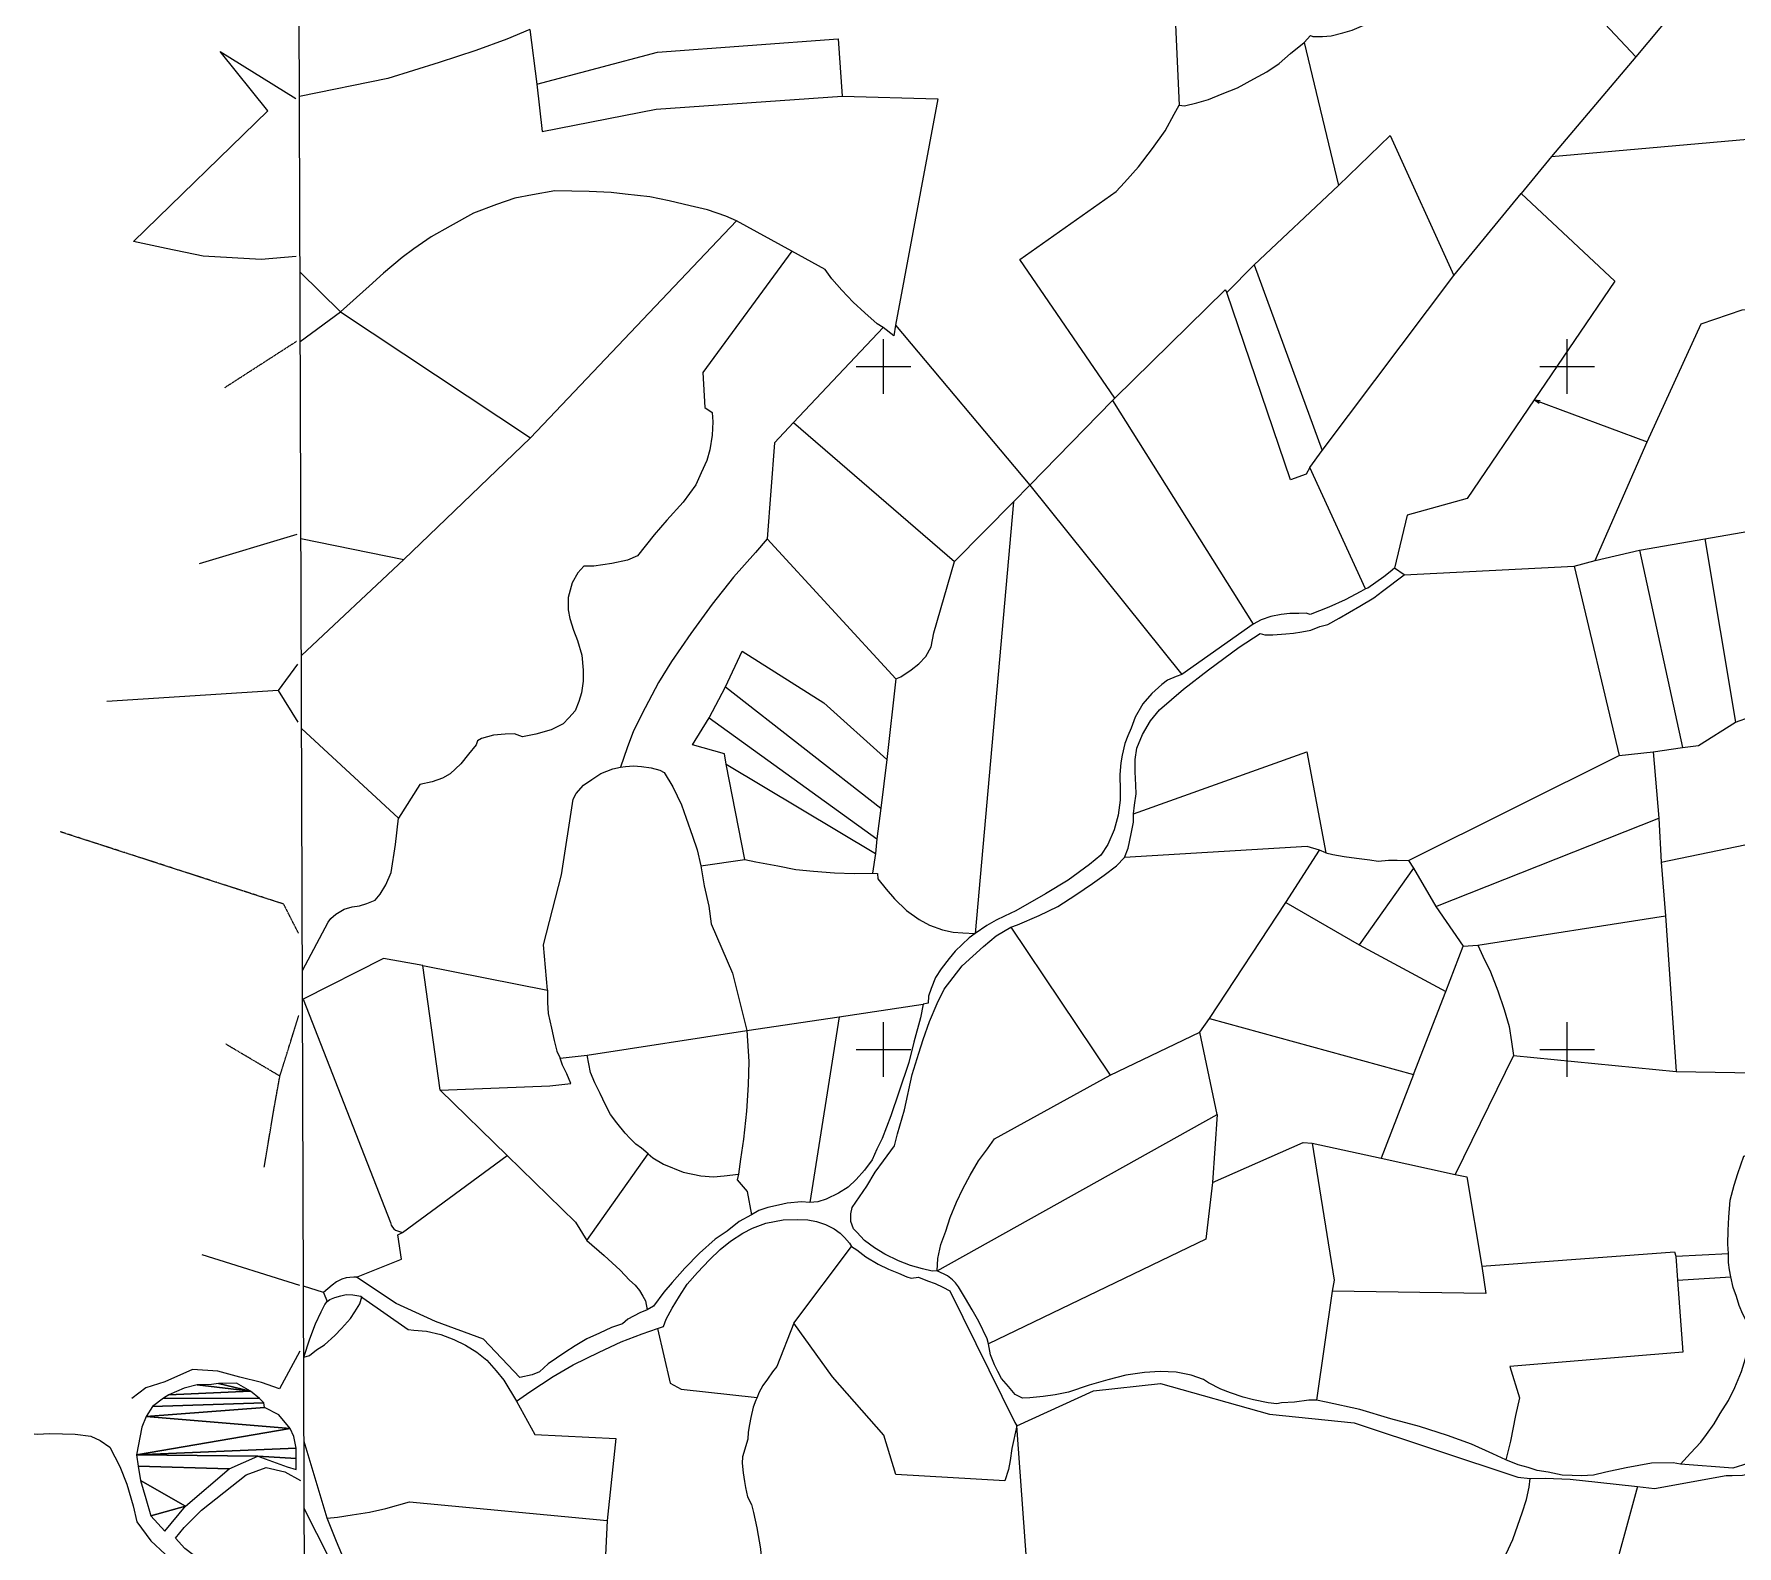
# Model space of a CAD drawing. Header units: millimetres. Extents: x 605783 to 631525, y 1302882 to 1327028.
# Drawn here: x 621394 to 622640, y 1324800 to 1325907 of the extents above; entities that cross this region are included whole.
import ezdxf

# ---------------------------------------------------------------- set-up
doc = ezdxf.new("R2010")
doc.units = ezdxf.units.MM
doc.linetypes.add('HIDDEN', pattern=[0.375, 0.25, -0.125])
for name, color, linetype in [('2', 7, 'Continuous'), ('3', 7, 'Continuous'), ('42', 7, 'Continuous'), ('43', 7, 'Continuous')]:
    doc.layers.add(name, color=color, linetype=linetype)

# ---------------------------------------------------------------- blocks, each defined once
blk = doc.blocks.new('COORD')
at = {"layer": '42', "color": 2, "linetype": 'Continuous'}
for p, q in [((0, -2), (0, 2)), ((-2, 0), (2, 0))]:
    blk.add_line(p, q, dxfattribs=at)
blk = doc.blocks.new('COORD$')
at = {"layer": '42', "color": 2, "linetype": 'Continuous'}
blk.add_blockref('COORD', (0, 0), dxfattribs=at)

msp = doc.modelspace()

# ---------------------------------------------------------------- linework, layer by layer
at = {"layer": '2', "color": 1, "linetype": 'Continuous'}
for p, q in [((622634.43627, 1325972.5371), (622565.72227, 1325890.0561)), ((621756.36927, 1325910.0901), (621761.57327, 1325870.0441)), ((621529.85056, 1325893.8824), (621585.13356, 1325859.4914)), ((622322.95627, 1325900.5761), (622348.01327, 1325795.7621)), ((622565.72227, 1325890.0561), (622504.02327, 1325817.0671)), ((622504.02327, 1325817.0671), (622745.24127, 1325838.4431)), ((622504.02327, 1325817.0671), (622481.71127, 1325789.8671)), ((622286.48927, 1325737.7641), (622348.01327, 1325795.7621)), ((622432.37327, 1325730.0281), (622481.71127, 1325789.8671)), ((621756.92127, 1325611.0231), (621907.53627, 1325769.8191)), ((621948.10027, 1325747.6321), (621907.53627, 1325769.8191)), ((621617.91627, 1325703.3361), (621588.28927, 1325732.4551)), ((622266.48727, 1325717.5391), (622286.48927, 1325737.7641)), ((622286.48927, 1325737.7641), (622336.20727, 1325601.6971)), ((622336.20727, 1325601.6971), (622432.37327, 1325730.0281)), ((621588.46227, 1325681.6381), (621617.91627, 1325703.3361)), ((621617.91627, 1325703.3361), (621756.92127, 1325611.0231)), ((622014.84127, 1325691.8971), (621949.21727, 1325622.3591)), ((622023.86327, 1325693.5031), (622122.15127, 1325576.4971)), ((622122.15127, 1325576.4971), (622182.79927, 1325638.4381)), ((622182.79927, 1325638.4381), (622184.32827, 1325640.0821)), ((622182.79927, 1325638.4381), (622285.54827, 1325474.6321)), ((622491.12627, 1325638.8891), (622573.82127, 1325608.1001)), ((621949.21727, 1325622.3591), (622067.23827, 1325520.6251)), ((621664.18527, 1325522.0591), (621756.92127, 1325611.0231)), ((622535.95127, 1325521.3961), (622573.82127, 1325608.1001)), ((622327.02427, 1325589.2941), (622336.20727, 1325601.6971)), ((622367.82027, 1325500.6071), (622327.02427, 1325589.2941)), ((622110.30227, 1325564.2351), (622122.15127, 1325576.4971)), ((622122.15127, 1325576.4971), (622233.56027, 1325437.8871)), ((622067.23827, 1325520.6251), (622110.30227, 1325564.2351)), ((622110.30227, 1325564.2351), (622082.36327, 1325248.3751)), ((621514.67656, 1325519.0744), (621586.21656, 1325540.6224)), ((621588.95127, 1325537.4341), (621664.18527, 1325522.0591)), ((621930.14527, 1325537.0821), (622024.16427, 1325434.7091)), ((622568.35727, 1325528.8521), (622616.13227, 1325537.2461)), ((622616.13227, 1325537.2461), (622638.55327, 1325402.9711)), ((621589.24227, 1325451.6781), (621664.18527, 1325522.0591)), ((622520.57227, 1325517.1551), (622535.95127, 1325521.3961)), ((622535.95127, 1325521.3961), (622568.35727, 1325528.8521)), ((622568.35727, 1325528.8521), (622599.88927, 1325384.4941)), ((622396.20927, 1325510.9221), (622520.57227, 1325517.1551)), ((622520.57227, 1325517.1551), (622553.39227, 1325378.6341)), ((622285.54827, 1325474.6321), (622233.56027, 1325437.8871)), ((621586.53956, 1325445.3914), (621572.37856, 1325426.1494)), ((622024.16427, 1325434.7091), (622017.62327, 1325375.6671)), ((621572.37856, 1325426.1494), (621446.83356, 1325418.1774)), ((621572.37856, 1325426.1494), (621586.68456, 1325402.8484)), ((621887.68727, 1325406.0621), (621899.57027, 1325428.7431)), ((621899.57027, 1325428.7431), (622013.31627, 1325339.9891)), ((621660.39527, 1325332.6531), (621589.42327, 1325398.4421)), ((621887.68727, 1325406.0621), (622010.32327, 1325317.6451)), ((622638.55327, 1325402.9711), (622649.48727, 1325406.9801)), ((622578.41727, 1325381.1741), (622599.88927, 1325384.4941)), ((621900.02127, 1325372.2051), (622009.27227, 1325306.7241)), ((621913.76327, 1325302.3871), (621900.02127, 1325372.2051)), ((622017.62327, 1325375.6671), (622013.31627, 1325339.9891)), ((622399.23427, 1325301.8011), (622553.39227, 1325378.6341)), ((622553.39227, 1325378.6341), (622578.41727, 1325381.1741)), ((622578.41727, 1325381.1741), (622582.45027, 1325332.6211)), ((622013.31627, 1325339.9891), (622010.32327, 1325317.6451)), ((622419.31527, 1325268.0301), (622582.45027, 1325332.6211)), ((622582.45027, 1325332.6211), (622584.25027, 1325300.4701)), ((622584.25027, 1325300.4701), (622683.87527, 1325321.1751)), ((622010.32327, 1325317.6451), (622009.27227, 1325306.7241)), ((622309.48027, 1325270.8811), (622334.24127, 1325309.3761)), ((622338.93327, 1325307.3191), (622334.24127, 1325309.3761)), ((621881.62027, 1325297.7241), (621913.76327, 1325302.3871)), ((622009.27227, 1325306.7241), (622007.06727, 1325292.5061)), ((622402.89827, 1325296.1921), (622363.22227, 1325239.8601)), ((622399.23427, 1325301.8011), (622402.89827, 1325296.1921)), ((622402.89827, 1325296.1921), (622419.31527, 1325268.0301)), ((622584.25027, 1325300.4701), (622587.42427, 1325261.3231)), ((622253.58427, 1325186.1741), (622309.48027, 1325270.8811)), ((622309.48027, 1325270.8811), (622363.22227, 1325239.8601)), ((622419.31527, 1325268.0301), (622439.28427, 1325238.9621)), ((622449.95427, 1325239.7961), (622587.42427, 1325261.3231)), ((622587.42427, 1325261.3231), (622595.18127, 1325147.1971)), ((622108.37127, 1325252.9591), (622180.93927, 1325144.6221)), ((622363.22227, 1325239.8601), (622426.73227, 1325205.7401)), ((622426.73227, 1325205.7401), (622439.28427, 1325238.9621)), ((622439.28427, 1325238.9621), (622449.95427, 1325239.7961)), ((621690.85927, 1325133.5441), (621678.20427, 1325224.9541)), ((621678.20427, 1325224.9541), (621769.32227, 1325206.8281)), ((621982.85127, 1325187.3101), (622044.17727, 1325196.4521)), ((622403.04227, 1325145.1341), (622426.73227, 1325205.7401)), ((621915.26127, 1325177.3661), (621982.85127, 1325187.3101)), ((621982.85127, 1325187.3101), (621961.30727, 1325051.2691)), ((622246.69427, 1325176.0461), (622253.58427, 1325186.1741)), ((622253.58427, 1325186.1741), (622403.04227, 1325145.1341)), ((621798.37427, 1325159.1631), (621915.26127, 1325177.3661)), ((622180.93927, 1325144.6221), (622246.69427, 1325176.0461)), ((622259.32427, 1325115.8891), (622246.69427, 1325176.0461)), ((621778.55727, 1325156.9781), (621798.37427, 1325159.1631)), ((622476.23227, 1325158.9871), (622433.53527, 1325071.9261)), ((622476.23227, 1325158.9871), (622595.18127, 1325147.1971)), ((622595.18127, 1325147.1971), (622713.14627, 1325145.3211)), ((622403.04227, 1325145.1341), (622379.22327, 1325083.8931)), ((621739.84827, 1325085.7771), (621690.85927, 1325133.5441)), ((622054.42127, 1325001.3041), (622259.32427, 1325115.8891)), ((622259.32427, 1325115.8891), (622255.86127, 1325066.1051)), ((621663.21927, 1325029.5081), (621739.84827, 1325085.7771)), ((621798.06027, 1325023.4801), (621842.96627, 1325087.0271)), ((622328.84427, 1325094.6971), (622379.22327, 1325083.8931)), ((622379.22327, 1325083.8931), (622433.53527, 1325071.9261)), ((621588.08456, 1324990.6204), (621516.69456, 1325013.1244)), ((621949.61327, 1324963.0121), (621991.83927, 1325019.1501)), ((622594.99627, 1325012.1491), (622633.35227, 1325013.9841)), ((622594.99627, 1325012.1491), (622596.20827, 1324994.6101)), ((622596.20827, 1324994.6101), (622635.07427, 1324996.9511)), ((621605.46027, 1324985.4831), (621590.80927, 1324990.1061)), ((621605.46027, 1324985.4831), (621608.16327, 1324979.0161)), ((622343.35027, 1324986.5061), (622332.05527, 1324906.6821)), ((622111.30527, 1324890.4041), (622112.84227, 1324887.9971)), ((621608.16927, 1324820.4151), (621591.19527, 1324876.3681)), ((621655.44427, 1324700.5261), (621591.36127, 1324827.3141)), ((621813.02027, 1324818.5641), (621808.90627, 1324737.4631))]:
    msp.add_line(p, q, dxfattribs=at)
for points in [[(622269.98927, 1326013.6641), (622265.53127, 1326009.4951), (622260.55927, 1326003.4221), (622254.05427, 1325994.5621), (622248.94727, 1325986.3301), (622244.47227, 1325976.8251), (622240.89427, 1325969.9831), (622238.71527, 1325963.7691), (622236.02327, 1325956.1601), (622233.45427, 1325947.0261), (622230.88127, 1325936.7481), (622228.42727, 1325924.1831), (622231.50327, 1325854.5471)], [(622322.95627, 1325900.5761), (622327.54427, 1325905.5071), (622329.31927, 1325904.7361), (622336.30427, 1325904.9541), (622342.78227, 1325905.4291), (622351.29727, 1325907.5451), (622358.16127, 1325909.5431), (622366.55327, 1325913.0571), (622376.85727, 1325918.5941), (622385.76727, 1325924.7731), (622394.17227, 1325932.0991), (622402.58427, 1325941.8381), (622409.86427, 1325954.6321), (622482.57927, 1325978.7791), (622565.72227, 1325890.0561)], [(621756.36927, 1325910.0901), (621739.58327, 1325902.8081), (621716.95327, 1325894.5391), (621690.13027, 1325885.7841), (621652.63127, 1325874.0341), (621587.85327, 1325861.0271)], [(621466.53356, 1325754.8544), (621564.75256, 1325850.4644), (621529.85056, 1325893.8824)], [(621761.57327, 1325870.0441), (621849.77827, 1325893.3491), (621982.13127, 1325903.2151), (621984.91527, 1325861.2751)], [(622231.50327, 1325854.5471), (622235.31027, 1325854.0191), (622244.46127, 1325856.3861), (622252.97727, 1325858.7561), (622262.89527, 1325862.7711), (622274.08527, 1325867.2871), (622286.04327, 1325873.9591), (622295.58427, 1325878.9921), (622304.74727, 1325885.1701), (622313.02427, 1325892.3691), (622322.95627, 1325900.5761)], [(621761.57327, 1325870.0441), (621765.39627, 1325835.2141), (621848.88027, 1325851.6831), (621984.91527, 1325861.2751)], [(621984.91527, 1325861.2751), (622055.00527, 1325859.1371), (622023.86327, 1325693.5031)], [(622184.32827, 1325640.0821), (622114.81527, 1325741.5671), (622185.32827, 1325791.5151), (622191.57227, 1325798.0891), (622201.76827, 1325809.4711), (622212.09827, 1325822.8851), (622221.15627, 1325835.9241), (622227.79927, 1325847.9591), (622231.50327, 1325854.5471)], [(622348.01327, 1325795.7621), (622385.97427, 1325832.4101), (622432.37327, 1325730.0281)], [(621907.53627, 1325769.8191), (621899.92827, 1325773.2881), (621886.48327, 1325778.0581), (621873.79427, 1325780.9181), (621858.44127, 1325784.6811), (621844.22727, 1325787.4221), (621826.07527, 1325789.5481), (621815.91927, 1325790.6161), (621799.92127, 1325791.3341), (621787.09627, 1325791.5261), (621774.78027, 1325791.9711), (621758.26227, 1325789.0061), (621745.42727, 1325786.4041), (621731.95227, 1325781.7731), (621715.16927, 1325775.6341), (621698.24927, 1325766.0651), (621684.25527, 1325758.2601), (621671.65527, 1325749.4321), (621662.99927, 1325742.9971), (621649.24727, 1325731.5061), (621638.93027, 1325722.1581), (621617.91627, 1325703.3361)], [(622481.71127, 1325789.8671), (622550.20327, 1325725.7391), (622491.12627, 1325638.8891)], [(621585.52656, 1325743.8774), (621559.90456, 1325741.5824), (621517.36656, 1325744.0924), (621490.29156, 1325749.6974), (621466.53356, 1325754.8544)], [(621948.10027, 1325747.6321), (621883.04827, 1325658.9071), (621884.36227, 1325633.2371), (621889.93727, 1325629.5241), (621890.42327, 1325622.9151), (621889.88327, 1325613.0081), (621888.07127, 1325602.3461), (621886.01427, 1325594.6061), (621881.79327, 1325585.3541), (621877.95627, 1325576.7341), (621868.64427, 1325563.9511), (621856.66427, 1325550.7991), (621847.48627, 1325540.0481), (621835.11827, 1325524.6121), (621827.99727, 1325521.5991), (621816.43327, 1325519.1171), (621803.34727, 1325517.1521), (621795.85527, 1325517.1901), (621791.64927, 1325512.3841), (621787.30727, 1325504.9111), (621784.47827, 1325494.1261), (621784.44927, 1325485.2331), (621785.57227, 1325478.8751), (621788.33727, 1325470.2221), (621791.23427, 1325462.8391), (621794.50027, 1325452.0231), (621795.35427, 1325441.0931), (621795.32727, 1325432.9621), (621794.28427, 1325424.4551), (621792.23127, 1325418.1141), (621789.66927, 1325411.1391), (621784.95427, 1325406.0821), (621780.74927, 1325401.6571), (621771.97327, 1325397.2551), (621760.91527, 1325394.2631), (621751.00327, 1325392.1541), (621745.16927, 1325394.4711), (621738.43827, 1325394.1241), (621729.92727, 1325393.4051), (621721.15727, 1325391.0371), (621718.23127, 1325389.2731), (621717.07927, 1325386.3571), (621711.59627, 1325379.5241), (621705.98627, 1325372.5661), (621698.21627, 1325365.2371), (621692.49127, 1325361.9631), (621684.99027, 1325359.2071), (621675.96727, 1325357.2201), (621660.39527, 1325332.6531)], [(622014.84127, 1325691.8971), (622010.65927, 1325694.4601), (622001.41627, 1325702.6381), (621992.93327, 1325710.4311), (621984.70727, 1325719.1131), (621977.49627, 1325727.4081), (621972.43827, 1325734.2941), (621948.10027, 1325747.6321)], [(622184.32827, 1325640.0821), (622265.09627, 1325719.3251), (622266.48727, 1325717.5391)], [(622327.02427, 1325589.2941), (622324.46827, 1325584.4791), (622312.89927, 1325580.3461), (622266.48727, 1325717.5391)], [(622573.82127, 1325608.1001), (622613.46827, 1325694.5421), (622643.47027, 1325704.6781), (622649.05927, 1325705.1581), (622656.92527, 1325702.7041), (622671.24427, 1325693.4831), (622727.54127, 1325667.2771)], [(622023.86327, 1325693.5031), (622022.82227, 1325685.7581), (622014.84127, 1325691.8971)], [(622491.12627, 1325638.8891), (622442.25527, 1325566.7241), (622398.27727, 1325554.3721), (622388.94327, 1325515.7141)], [(622494.95127, 1325636.2651), (622491.12627, 1325638.8891), (622495.73627, 1325638.3731)], [(621949.21727, 1325622.3591), (621935.32727, 1325607.4391), (621930.14527, 1325537.0821)], [(622616.13227, 1325537.2461), (622669.24227, 1325546.5021), (622670.70527, 1325488.5611), (622679.74727, 1325418.5131)], [(621930.14527, 1325537.0821), (621921.60527, 1325527.0901), (621905.41927, 1325509.1321), (621889.73527, 1325489.2671), (621874.30027, 1325467.8751), (621860.01127, 1325447.3671), (621850.56427, 1325432.0431), (621840.85327, 1325413.5441), (621832.16227, 1325396.5651), (621827.67827, 1325384.2651), (621822.67927, 1325370.0611)], [(622024.16427, 1325434.7091), (622027.97827, 1325436.0871), (622035.36127, 1325441.3851), (622041.08927, 1325445.6761), (622046.18627, 1325450.9851), (622050.01927, 1325458.0801), (622051.95627, 1325468.2341), (622067.23827, 1325520.6251)], [(622198.06927, 1325335.9071), (622198.92227, 1325342.2651), (622200.01927, 1325350.5321), (622199.72927, 1325356.8841), (622199.42027, 1325366.6681), (622199.24227, 1325375.6901), (622200.46627, 1325383.8301), (622204.72727, 1325393.8921), (622210.63927, 1325403.9631), (622217.19827, 1325411.8761), (622234.63727, 1325427.0901), (622252.97227, 1325441.1661), (622275.48327, 1325457.8041), (622290.66527, 1325467.9241), (622294.22827, 1325466.7991), (622299.94227, 1325466.8281), (622309.46327, 1325467.5141), (622315.04727, 1325468.0511), (622321.13727, 1325469.1001), (622327.86127, 1325470.4061), (622334.32327, 1325472.9811), (622340.28327, 1325474.4111), (622348.63927, 1325479.0291), (622363.70227, 1325487.7501), (622373.82627, 1325494.0301), (622380.27527, 1325498.8931), (622396.20927, 1325510.9221)], [(622388.94327, 1325515.7141), (622385.91027, 1325513.0291), (622381.23227, 1325509.3191), (622375.28827, 1325505.0941), (622369.59627, 1325500.9981), (622367.82027, 1325500.6071)], [(622367.82027, 1325500.6071), (622364.53027, 1325498.5561), (622352.88127, 1325492.3951), (622340.97427, 1325487.1231), (622327.28827, 1325481.8401), (622324.36227, 1325482.7151), (622319.15627, 1325482.5601), (622312.42627, 1325482.5251), (622306.20827, 1325481.7301), (622298.46927, 1325480.2921), (622291.62527, 1325477.9681), (622285.54827, 1325474.6321)], [(621899.57027, 1325428.7431), (621911.84627, 1325454.8511), (621971.40727, 1325417.0671), (622017.62327, 1325375.6671)], [(622233.56027, 1325437.8871), (622229.37827, 1325436.4671), (622222.91727, 1325433.6371), (622218.87027, 1325430.5661), (622211.41527, 1325424.0461), (622204.98127, 1325416.3871), (622199.32227, 1325406.5721), (622196.44627, 1325398.5511), (622193.93827, 1325392.9461), (622191.68427, 1325387.3421), (622189.70027, 1325378.8171), (622188.84227, 1325373.2211), (622188.12827, 1325364.7031), (622188.45027, 1325352.6311), (622188.36127, 1325345.8961), (622186.89927, 1325334.9591), (622184.03927, 1325324.1411), (622179.40227, 1325313.3151), (622174.11227, 1325305.5351), (622166.02227, 1325298.8841), (622150.21227, 1325287.3641), (622133.76027, 1325277.3651), (622111.98727, 1325264.7971), (622103.75427, 1325261.0691), (622097.67627, 1325257.9871), (622090.71327, 1325254.1381), (622082.36327, 1325248.3751)], [(621900.02127, 1325372.2051), (621898.77627, 1325379.7071), (621875.55927, 1325386.3061), (621887.68727, 1325406.0621)], [(622599.88927, 1325384.4941), (622611.57627, 1325385.8311), (622638.55327, 1325402.9711)], [(621822.67927, 1325370.0611), (621826.49027, 1325370.4231), (621832.20627, 1325370.9021), (621838.17327, 1325370.4901), (621845.15427, 1325369.4381), (621851.49827, 1325367.7531), (621854.66727, 1325366.0861), (621860.98227, 1325355.6351), (621867.41627, 1325342.3901), (621870.68627, 1325332.7171), (621875.46827, 1325319.4801), (621878.73727, 1325309.4271), (621881.62027, 1325297.7241)], [(622198.06927, 1325335.9071), (622324.82427, 1325381.3321), (622338.93327, 1325307.3191)], [(621769.32227, 1325206.8281), (621766.38127, 1325239.8741), (621779.62827, 1325291.2601), (621788.18927, 1325346.4811), (621790.23527, 1325350.7901), (621795.58727, 1325356.7331), (621801.82427, 1325361.0211), (621808.31527, 1325365.4341), (621817.08827, 1325368.8191), (621822.67927, 1325370.0611)], [(622191.51927, 1325303.9741), (622194.14727, 1325310.8511), (622196.50227, 1325321.1571), (622197.97727, 1325329.8061), (622198.06927, 1325335.9071)], [(621590.02427, 1325221.2131), (621608.97127, 1325256.5631), (621610.75827, 1325259.3491), (621614.57827, 1325262.5051), (621620.55827, 1325266.0321), (621626.40627, 1325267.9081), (621631.74127, 1325268.6431), (621637.20727, 1325270.2661), (621643.18327, 1325272.6491), (621647.00727, 1325276.9491), (621650.96627, 1325283.9161), (621654.93227, 1325292.9161), (621658.04727, 1325313.4821), (621660.39527, 1325332.6531)], [(622334.24127, 1325309.3761), (622325.23327, 1325311.9631), (622191.51927, 1325303.9741)], [(621881.62027, 1325297.7241), (621883.98527, 1325283.1011), (621887.36627, 1325268.2201), (621889.10127, 1325255.2521), (621904.60427, 1325219.3461), (621915.26127, 1325177.3661)], [(621913.76327, 1325302.3871), (621921.75827, 1325300.6941), (621937.87527, 1325297.6891), (621951.07427, 1325295.0811), (621963.89527, 1325293.8711), (621979.25727, 1325292.6491), (621993.73227, 1325292.1941), (622007.06727, 1325292.5061)], [(622108.37127, 1325252.9591), (622113.18827, 1325254.6371), (622129.15027, 1325261.4561), (622142.70127, 1325268.1351), (622155.98927, 1325276.4651), (622168.13327, 1325284.7891), (622176.73427, 1325290.9341), (622185.58527, 1325297.8431), (622191.51927, 1325303.9741)], [(622338.93327, 1325307.3191), (622344.00827, 1325306.1491), (622352.25827, 1325304.7101), (622361.27027, 1325303.3931), (622371.04427, 1325302.1991), (622377.13627, 1325301.2791), (622384.63027, 1325301.8751), (622390.98027, 1325301.8431), (622399.23427, 1325301.8011)], [(622007.06727, 1325292.5061), (622010.74827, 1325292.1061), (622011.11627, 1325288.1661), (622017.06027, 1325280.6401), (622023.13327, 1325273.6211), (622032.12127, 1325265.1901), (622041.37027, 1325258.5361), (622048.72227, 1325254.4331), (622058.23427, 1325250.9541), (622066.22927, 1325249.2611), (622073.21227, 1325248.7171), (622082.36327, 1325248.3751)], [(622054.42127, 1325001.3041), (622050.73927, 1325001.1581), (622043.74527, 1325002.7741), (622034.96927, 1325005.2691), (622026.06027, 1325008.6541), (622016.25527, 1325013.4321), (622008.60927, 1325018.0941), (622001.21227, 1325023.6471), (621995.59027, 1325029.5901), (621993.29127, 1325031.9931), (621991.35527, 1325037.4471), (621991.19627, 1325043.1651), (621992.31427, 1325047.6191), (622002.89227, 1325063.4331), (622009.18427, 1325073.6331), (622015.10627, 1325081.9241), (622023.30027, 1325092.7691), (622025.53527, 1325101.6771), (622030.51727, 1325119.1131), (622036.21227, 1325145.0681), (622041.07727, 1325160.7251), (622044.32327, 1325170.6551), (622048.94727, 1325183.7691), (622054.33327, 1325197.0141), (622059.60827, 1325207.4621), (622072.84627, 1325224.5611), (622088.25927, 1325238.8751), (622097.61327, 1325246.5491), (622108.37127, 1325252.9591)], [(622082.36327, 1325248.3751), (622077.93727, 1325245.1751), (622072.63027, 1325240.3181), (622067.57927, 1325235.3351), (622063.16427, 1325229.9751), (622057.36627, 1325222.3191), (622053.33827, 1325215.9441), (622049.95427, 1325207.9201), (622048.20727, 1325202.4461), (622047.85527, 1325197.3611), (622044.17727, 1325196.4521)], [(622449.95427, 1325239.7961), (622453.73727, 1325231.6461), (622459.41527, 1325220.3101), (622464.70327, 1325206.3071), (622469.23027, 1325192.6901), (622472.87227, 1325180.2211), (622474.61327, 1325168.9051), (622476.23227, 1325158.9871)], [(621678.20427, 1325224.9541), (621649.39427, 1325229.9301), (621590.62927, 1325200.1221), (621654.48027, 1325036.6681), (621654.85527, 1325034.7601), (621655.99327, 1325033.2301), (621656.87827, 1325032.2091), (621658.14527, 1325031.1861), (621663.21927, 1325029.5081)], [(621769.32227, 1325206.8281), (621769.29227, 1325197.8071), (621769.77427, 1325189.8011), (621772.27927, 1325178.9891), (621774.28127, 1325169.9591), (621776.28827, 1325162.0721), (621778.55727, 1325156.9781)], [(622044.17727, 1325196.4521), (622042.32727, 1325186.6571), (622037.34827, 1325168.8391), (622033.62327, 1325153.8241), (622026.38027, 1325132.0541), (622020.63527, 1325114.8681), (622014.25327, 1325098.1861), (622010.36027, 1325090.2871), (622006.84827, 1325082.5161), (622001.30327, 1325074.9891), (621995.11927, 1325068.2211), (621989.30927, 1325062.5991), (621982.22227, 1325058.2411), (621973.23027, 1325053.7461), (621967.01927, 1325051.8081), (621961.30727, 1325051.2691)], [(621915.26127, 1325177.3661), (621916.58427, 1325154.6181), (621916.14827, 1325137.4691), (621914.94227, 1325118.2921), (621912.84427, 1325097.7211), (621910.51027, 1325083.1231), (621909.20527, 1325072.2041)], [(621842.96627, 1325087.0271), (621838.02727, 1325091.1181), (621834.10027, 1325094.0601), (621829.92227, 1325098.1471), (621826.12627, 1325102.2321), (621820.05527, 1325109.6311), (621815.37627, 1325115.7541), (621811.71627, 1325122.7601), (621807.80627, 1325131.0381), (621803.89627, 1325138.9351), (621800.87327, 1325146.5731), (621798.37427, 1325159.1631)], [(621690.85927, 1325133.5441), (621770.99927, 1325136.8171), (621786.37027, 1325138.3901), (621783.47227, 1325145.5191), (621780.31827, 1325152.0141), (621778.55727, 1325156.9781)], [(622054.42127, 1325001.3041), (622055.03927, 1325010.3461), (622057.23227, 1325020.6261), (622060.81927, 1325030.3901), (622063.89927, 1325040.2841), (622068.50727, 1325051.5671), (622073.11027, 1325061.3261), (622078.47627, 1325071.3351), (622084.73327, 1325081.8481), (622091.23827, 1325090.5801), (622096.34127, 1325097.9231), (622180.93927, 1325144.6221)], [(621739.84827, 1325085.7771), (621789.72327, 1325036.9901), (621798.06027, 1325023.4801), (621810.72327, 1325012.4901), (621822.62527, 1325001.7571), (621829.33227, 1324994.6081), (621833.51027, 1324990.9021), (621836.54627, 1324987.0751), (621839.19927, 1324982.8691), (621841.09227, 1324979.3021), (621842.24827, 1324972.7431)], [(621842.96627, 1325087.0271), (621846.51227, 1325083.9601), (621854.24327, 1325079.4731), (621868.57427, 1325073.6831), (621881.51827, 1325070.9481), (621890.91227, 1325070.1381), (621898.66127, 1325070.8601), (621909.20527, 1325072.2041)], [(622255.86127, 1325066.1051), (622322.24327, 1325095.3661), (622328.84427, 1325094.6971)], [(622328.84427, 1325094.6971), (622344.90127, 1324994.6291), (622343.35027, 1324986.5061)], [(622633.35227, 1325013.9841), (622632.86627, 1325020.8471), (622633.15327, 1325030.8821), (622633.56527, 1325040.6631), (622634.74927, 1325053.1071), (622637.57827, 1325064.1461), (622640.27227, 1325072.5171), (622644.75827, 1325085.1981), (622646.53927, 1325086.0791), (622651.39027, 1325094.0571)], [(621909.20527, 1325072.2041), (621908.17527, 1325067.8891), (621915.51327, 1325059.4671), (621918.56027, 1325042.4041)], [(622433.53527, 1325071.9261), (622442.03827, 1325070.2311), (622452.87327, 1325004.7471)], [(622255.86127, 1325066.1051), (622251.02727, 1325024.4591), (622091.93227, 1324947.8711)], [(621961.30727, 1325051.2691), (621955.08127, 1325051.8721), (621944.80027, 1325050.8021), (621938.33227, 1325049.3701), (621930.59527, 1325047.6771), (621923.87627, 1325045.4821), (621918.56027, 1325042.4041)], [(621918.56027, 1325042.4041), (621909.69927, 1325037.4011), (621900.72127, 1325030.4921), (621891.99227, 1325024.4731), (621880.62027, 1325014.3741), (621869.88827, 1325003.2611), (621860.67627, 1324992.9191), (621854.49427, 1324985.6431), (621846.93227, 1324975.4371), (621842.24827, 1324972.7431)], [(621849.81827, 1324959.0581), (621854.25427, 1324960.6061), (621856.25527, 1324966.0811), (621860.52827, 1324974.1101), (621865.94027, 1324982.7801), (621871.60527, 1324991.5781), (621879.17627, 1325000.1331), (621887.75927, 1325009.4551), (621895.71827, 1325016.8671), (621903.30227, 1325023.1341), (621912.15927, 1325029.0261), (621919.25127, 1325032.4951), (621929.00827, 1325036.2311), (621941.82127, 1325038.5861), (621952.61327, 1325039.0241), (621959.85427, 1325038.6801), (621966.08427, 1325037.4421), (621972.82627, 1325035.3171), (621979.06727, 1325032.0461), (621983.53027, 1325028.8921), (621986.59527, 1325025.8581), (621990.42827, 1325021.6841), (621991.83927, 1325019.1501)], [(621629.65227, 1324996.7931), (621662.64727, 1325009.9461), (621659.91127, 1325027.7471), (621663.21927, 1325029.5081)], [(621991.83927, 1325019.1501), (621995.66327, 1325016.6281), (622002.29527, 1325011.7071), (622011.34227, 1325006.2891), (622018.72927, 1325002.5151), (622026.11127, 1324999.6311), (622032.22127, 1324996.9941), (622035.40227, 1324995.9941), (622040.85927, 1324996.6581), (622047.35027, 1324994.1511), (622052.94927, 1324992.1471), (622058.67827, 1324989.5081), (622063.77427, 1324986.6121), (622111.30527, 1324890.4041)], [(622452.87327, 1325004.7471), (622593.86327, 1325015.3301), (622594.99627, 1325012.1491)], [(622635.07427, 1324996.9511), (622634.07527, 1325002.0381), (622633.33027, 1325007.3781), (622633.35227, 1325013.9841)], [(621629.65227, 1324996.7931), (621627.74827, 1324996.6561), (621624.82827, 1324996.5131), (621622.16327, 1324996.1181), (621618.86727, 1324995.2111), (621614.94027, 1324993.4121), (621611.90627, 1324990.9811), (621605.46027, 1324985.4831)], [(621842.24827, 1324972.7431), (621836.79927, 1324970.6811), (621828.19127, 1324965.9341), (621824.27327, 1324962.4821), (621816.16127, 1324959.7711), (621807.42127, 1324955.7861), (621798.17427, 1324951.5441), (621789.56727, 1324946.5421), (621781.97527, 1324941.6731), (621769.95827, 1324933.2231), (621763.38727, 1324927.4701), (621758.06627, 1324925.1541), (621749.06027, 1324923.2011), (621722.48727, 1324951.4021), (621687.36427, 1324964.1801), (621658.58927, 1324977.5011), (621629.65227, 1324996.7931)], [(622091.93227, 1324947.8711), (622091.14927, 1324951.5531), (622084.98227, 1324964.2291), (622080.10727, 1324972.8451), (622075.10827, 1324981.0791), (622070.10727, 1324989.5681), (622067.80527, 1324992.4791), (622065.76027, 1324994.8831), (622062.06127, 1324997.6591), (622054.42127, 1325001.3041)], [(622452.87327, 1325004.7471), (622455.85527, 1324984.7861), (622343.35027, 1324986.5061)], [(622644.00227, 1324969.7181), (622641.22827, 1324975.9571), (622639.21827, 1324982.4471), (622636.95327, 1324989.0651), (622635.07427, 1324996.9511)], [(622596.20827, 1324994.6101), (622600.10027, 1324941.7391), (622473.46027, 1324931.3361), (622480.62427, 1324908.4311), (622477.53427, 1324895.4881), (622473.91727, 1324876.5771), (622470.47027, 1324863.0551)], [(621590.98527, 1324938.1311), (621595.18027, 1324939.2971), (621600.36227, 1324943.6451), (621606.18427, 1324947.2341), (621613.76527, 1324954.0091), (621618.68927, 1324959.1191), (621625.25127, 1324966.5241), (621628.39927, 1324971.2421), (621631.92227, 1324977.1071), (621633.54427, 1324982.1981)], [(621590.98527, 1324938.2571), (621595.49227, 1324951.6261), (621599.62127, 1324962.5771), (621603.76227, 1324971.3681), (621606.52627, 1324976.5921), (621608.16327, 1324979.0161)], [(621608.16327, 1324979.0161), (621610.06027, 1324980.4241), (621613.86227, 1324981.8411), (621618.17327, 1324983.1351), (621622.10527, 1324983.9181), (621626.93227, 1324983.6891), (621632.78027, 1324982.7031), (621634.30927, 1324981.6941)], [(621634.30927, 1324981.6941), (621667.33227, 1324958.3571), (621671.65227, 1324957.9981), (621680.80027, 1324957.1561), (621691.35527, 1324954.6701), (621700.89927, 1324951.1611), (621709.43227, 1324946.8851), (621717.71527, 1324941.7181), (621724.98727, 1324935.9101), (621731.76127, 1324928.1941), (621737.38827, 1324921.2341), (621746.61827, 1324905.9051)], [(621949.61327, 1324963.0121), (621937.09227, 1324931.3021), (621933.94027, 1324927.3461), (621930.41427, 1324921.9901), (621926.88427, 1324917.3971), (621923.99327, 1324912.1711), (621922.74327, 1324908.6061)], [(622112.84227, 1324887.9971), (622109.00027, 1324871.2021), (622107.77927, 1324862.5541), (622106.54627, 1324855.9391), (622104.05427, 1324847.5381), (622024.14827, 1324852.2031), (622015.35027, 1324881.1321), (621977.77327, 1324923.7631), (621949.61327, 1324963.0121)], [(622598.37127, 1324859.9121), (622605.70127, 1324867.7701), (622613.22027, 1324875.9891), (622617.30227, 1324881.5581), (622622.91527, 1324889.4061), (622627.38427, 1324897.0061), (622633.38327, 1324906.3771), (622638.11327, 1324916.0081), (622642.84927, 1324927.5451), (622645.80127, 1324937.1851), (622647.60827, 1324946.1961), (622648.92227, 1324959.6561), (622644.00227, 1324969.7181)], [(621746.61827, 1324905.9051), (621756.48527, 1324912.8191), (621773.43827, 1324924.0911), (621788.24927, 1324932.4291), (621807.11927, 1324941.8051), (621823.20527, 1324949.2601), (621838.66427, 1324955.3141), (621849.81827, 1324959.0581)], [(621849.81827, 1324959.0581), (621859.18727, 1324919.0751), (621867.08527, 1324914.7961), (621922.74327, 1324908.6061)], [(622332.05527, 1324906.6821), (622326.34027, 1324906.6531), (622315.80827, 1324905.1991), (622306.41427, 1324904.6421), (622302.86127, 1324904.1151), (622296.50727, 1324904.8441), (622285.82827, 1324906.9491), (622278.32527, 1324908.8161), (622269.03627, 1324911.9441), (622261.90927, 1324914.8301), (622252.86627, 1324919.3571), (622249.29727, 1324921.7531), (622240.39027, 1324924.8841), (622229.32927, 1324927.1131), (622217.64227, 1324927.6881), (622206.21727, 1324926.9921), (622192.38627, 1324924.8871), (622179.32427, 1324921.6411), (622165.63127, 1324917.7571), (622150.54827, 1324912.4681), (622140.78127, 1324910.5101), (622132.02427, 1324909.4481), (622122.25227, 1324908.3801), (622116.92027, 1324908.0981), (622111.57027, 1324910.8661), (622106.58527, 1324916.6851), (622101.59827, 1324922.6321), (622098.90327, 1324927.7011), (622096.33527, 1324932.6441), (622093.50127, 1324939.7461), (622091.93227, 1324947.8711)], [(621588.24856, 1324942.4464), (621573.22056, 1324915.0824), (621560.15856, 1324919.6764), (621544.31356, 1324923.4544), (621528.19956, 1324927.9914), (621509.60356, 1324929.1694), (621489.41656, 1324920.1264), (621475.50256, 1324915.7874), (621465.21556, 1324907.9504)], [(622112.84227, 1324887.9971), (622168.82927, 1324913.5801), (622217.81927, 1324918.9201), (622297.57027, 1324896.4621), (622359.57927, 1324890.1791), (622479.17827, 1324850.2651), (622488.19927, 1324849.4231)], [(621746.61827, 1324905.9051), (621760.09027, 1324881.4481), (621819.28527, 1324878.7081), (621813.02027, 1324818.5641)], [(621922.74327, 1324908.6061), (621921.73827, 1324906.6951), (621919.86227, 1324901.6011), (621918.12627, 1324894.0941), (621917.14027, 1324888.7521), (621916.28327, 1324883.1551), (621915.80427, 1324878.0691), (621911.93927, 1324865.2141), (621911.83827, 1324860.6381), (621912.51327, 1324853.5251), (621913.43927, 1324847.0491), (621914.09727, 1324842.8581), (621915.66027, 1324836.0041), (621918.48527, 1324830.4271), (621920.04327, 1324824.3351), (621922.51927, 1324813.2921), (621925.27327, 1324797.8021), (621926.10527, 1324785.3521), (621926.54327, 1324775.1881), (621925.11127, 1324758.9131), (621922.01427, 1324722.6781)], [(622470.47027, 1324863.0551), (622460.92227, 1324867.3261), (622445.38927, 1324874.3611), (622427.95427, 1324880.8781), (622407.34427, 1324887.3791), (622386.35827, 1324893.1151), (622363.71627, 1324899.7311), (622339.04827, 1324905.1941), (622332.05527, 1324906.6821)], [(622176.42427, 1324737.7351), (622124.21127, 1324763.5141), (622121.52727, 1324766.6771), (622112.84227, 1324887.9971)], [(621393.68856, 1324882.1434), (621395.98756, 1324881.6774), (621405.13456, 1324882.3594), (621423.72156, 1324881.6904), (621435.19556, 1324880.3784), (621442.12456, 1324877.1964), (621449.08656, 1324872.2324), (621456.47356, 1324858.1044), (621461.54756, 1324845.2064), (621466.16956, 1324829.2424), (621468.93056, 1324817.5744), (621479.11056, 1324803.7534), (621489.72256, 1324794.0174), (621501.40056, 1324781.7534), (621513.85556, 1324768.7404), (621526.57856, 1324754.9674), (621538.78856, 1324741.4394), (621553.03356, 1324727.9504), (621564.93256, 1324717.4734), (621578.22356, 1324699.9954)], [(622598.37127, 1324859.9121), (622593.03127, 1324860.9011), (622577.03227, 1324860.5631), (622558.63727, 1324857.1621), (622543.79727, 1324853.9071), (622534.53827, 1324851.8261), (622525.77827, 1324851.3981), (622519.04727, 1324851.4901), (622511.80727, 1324851.7071), (622501.38127, 1324853.9391), (622493.37327, 1324855.2951), (622486.88427, 1324857.4221), (622479.63527, 1324859.2901), (622470.47027, 1324863.0551)], [(622670.19127, 1324870.2011), (622666.51627, 1324868.7831), (622657.65127, 1324864.4161), (622647.51527, 1324860.2961), (622636.61327, 1324856.9351), (622598.37127, 1324859.9121)], [(621497.14056, 1324805.6224), (621503.61156, 1324813.3874), (621516.09756, 1324826.1074), (621548.94956, 1324851.9494), (621563.60656, 1324857.3214), (621577.14856, 1324854.2644), (621588.56956, 1324847.8584)], [(622440.73327, 1324754.1151), (622443.63827, 1324756.9261), (622448.06227, 1324760.6351), (622451.21527, 1324764.4641), (622455.37927, 1324769.1881), (622460.92427, 1324776.8421), (622466.58827, 1324785.8941), (622470.73127, 1324794.3041), (622475.62527, 1324804.7501), (622479.37627, 1324815.0641), (622482.50027, 1324824.1031), (622485.74727, 1324833.9051), (622487.47327, 1324843.0651), (622488.19927, 1324849.4231)], [(622488.19927, 1324849.4231), (622499.24727, 1324849.6071), (622517.66527, 1324848.9411), (622537.87027, 1324846.6331), (622566.96827, 1324843.6081)], [(622566.96827, 1324843.6081), (622579.16927, 1324842.0201), (622631.69127, 1324851.4451), (622636.00827, 1324851.5941), (622643.75327, 1324851.8891), (622651.99827, 1324853.5841), (622660.74927, 1324855.5361), (622668.86727, 1324857.3581)], [(622566.96827, 1324843.6081), (622545.19327, 1324764.0661), (622581.41527, 1324758.9181)], [(621608.16927, 1324820.4151), (621615.78527, 1324821.0901), (621626.31527, 1324822.7971), (621639.13127, 1324824.7711), (621651.18027, 1324827.3751), (621668.42427, 1324832.2951), (621813.02027, 1324818.5641)], [(621637.64927, 1324749.7831), (621628.64027, 1324770.8321), (621614.87027, 1324803.1661), (621608.16927, 1324820.4151)], [(621589.05856, 1324703.9444), (621586.14756, 1324712.2684), (621570.57856, 1324728.5354), (621555.53756, 1324743.7934), (621542.08956, 1324755.5144), (621536.08356, 1324763.8084), (621530.81656, 1324773.3914), (621522.00256, 1324782.1424), (621516.56256, 1324787.3894), (621510.08956, 1324793.3824), (621503.89556, 1324798.1064), (621497.14056, 1324805.6224)]]:
    msp.add_lwpolyline(points, dxfattribs=at)
at = {"layer": '3', "color": 1, "linetype": 'HIDDEN'}
for p, q in [((621585.73756, 1325681.6904), (621532.89956, 1325647.5704)), ((621573.55056, 1325143.8784), (621587.41356, 1325188.3194)), ((621573.55056, 1325143.8784), (621533.93156, 1325167.3354))]:
    msp.add_line(p, q, dxfattribs=at)
at = {"layer": '3', "color": 1, "linetype": 'Continuous'}
msp.add_line((622396.20927, 1325510.9221), (622388.94327, 1325515.7141), dxfattribs=at)
at = {"layer": '3', "color": 1, "linetype": 'HIDDEN'}
for points in [[(621587.20856, 1325248.4174), (621576.30056, 1325269.7904), (621412.72956, 1325322.7574)], [(621562.06756, 1325077.1644), (621569.16756, 1325119.5914), (621573.55056, 1325143.8784)]]:
    msp.add_lwpolyline(points, dxfattribs=at)
at = {"layer": '43', "color": 1, "linetype": 'Continuous'}
msp.add_lwpolyline([(621583.97427, 1327004.1591), (624986.55727, 1327015.9081), (624994.63627, 1324712.0361), (621591.79227, 1324700.3071), (621583.97427, 1327004.1591)], dxfattribs=at)

# ---------------------------------------------------------------- block references
at = {"layer": '42', "color": 1, "linetype": 'Continuous', "xscale": 10, "yscale": 10}
for p in [(622015.28227, 1325663.3861), (622515.28227, 1325663.3861), (622015.28227, 1325163.3861), (622515.28227, 1325163.3861)]:
    msp.add_blockref('COORD$', p, dxfattribs=at)

# ---------------------------------------------------------------- meshes
at = {"layer": '2', "color": 1, "linetype": 'Continuous'}
mesh = msp.add_polyface(dxfattribs=at)
corners = [(621536.40056, 1324856.2984), (621469.95356, 1324858.3584), (621504.59056, 1324829.2024), (621471.67356, 1324847.9444), (621479.02356, 1324822.0964), (621552.13756, 1324913.1564), (621528.62356, 1324918.8274), (621513.11756, 1324918.0254), (621492.39356, 1324910.5014), (621558.59556, 1324907.9274), (621488.36656, 1324908.1324), (621561.70956, 1324904.6744), (621480.33656, 1324902.1204), (621562.27956, 1324901.3724), (621475.64056, 1324894.6434), (621581.14056, 1324885.9324), (621468.52556, 1324866.7384), (621585.47956, 1324871.4914), (621585.36256, 1324864.1004), (621557.34656, 1324865.6114), (621578.86356, 1324857.8634), (621585.51456, 1324855.9504), (621583.79256, 1324880.1224), (621572.81256, 1324895.9664), (621541.85056, 1324919.0764), (621523.54656, 1324918.2224), (621503.49556, 1324915.5514), (621472.47656, 1324886.9404), (621475.48056, 1324834.7684), (621489.41056, 1324810.8264)]
mesh.append_faces([[corners[k] for k in face] for face in [(2, 4, 29), (6, 5, 24), (18, 19, 20, 21)]], dxfattribs={"vtx0": -1, "color": 1})
mesh.append_faces([[corners[k] for k in face] for face in [(13, 14, 15, 23), (15, 16, 17, 22)]], dxfattribs={"vtx0": -1, "vtx1": -1, "color": 1})
mesh.append_faces([[corners[k] for k in face] for face in [(17, 16, 19, 18)]], dxfattribs={"vtx0": -1, "vtx1": -1, "vtx2": -1, "color": 1})
mesh.append_faces([[corners[k] for k in face] for face in [(0, 1, 3, 2), (1, 0, 19, 16), (5, 8, 10, 9), (9, 10, 12, 11), (11, 12, 14, 13)]], dxfattribs={"vtx0": -1, "vtx2": -1, "color": 1})
mesh.append_faces([[corners[k] for k in face] for face in [(2, 3, 28, 4), (5, 6, 25, 7), (5, 7, 26, 8), (15, 14, 27, 16)]], dxfattribs={"vtx0": -1, "vtx3": -1, "color": 1})

doc.saveas('drawing.dxf')
